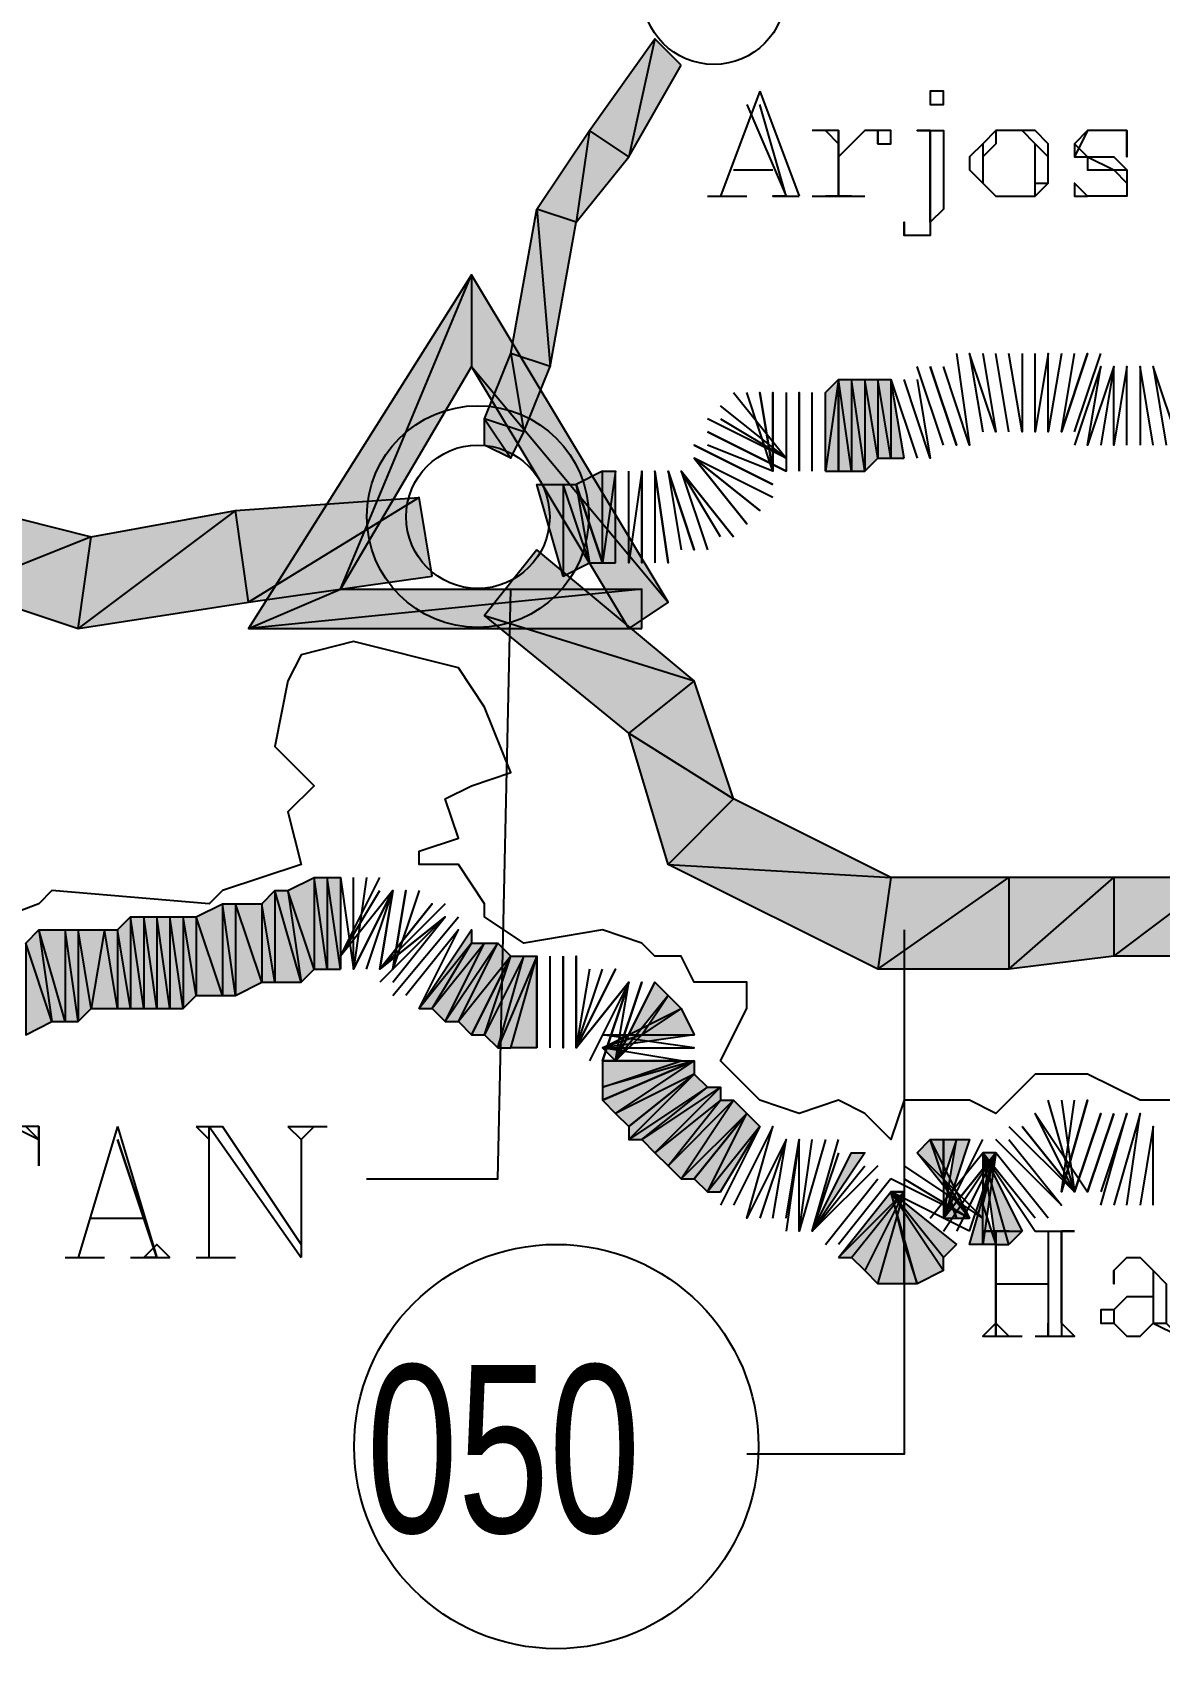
# Model space of a CAD drawing. Header units: millimetres. Extents: x 658 to 813, y 806 to 883.
# Drawn here: x 783.6734 to 783.9348, y 862.7221 to 863.0971 of the extents above; entities that cross this region are included whole.
import ezdxf

# ---------------------------------------------------------------- set-up
doc = ezdxf.new("R2010")
doc.units = ezdxf.units.MM
doc.header["$LTSCALE"] = 0.1
doc.linetypes.add('atContinuous2', pattern=[0])
for name, color, linetype in [('2_5TH KEDUA', 7, 'Continuous'), ('KLEKTOR1', 7, 'Continuous'), ('KLEKTOR2', 7, 'Continuous'), ('LINK NAS BARU', 7, 'Continuous'), ('PANTAI', 7, 'Continuous'), ('pantai1', 7, 'Continuous'), ('SYMBOL', 7, 'Continuous'), ('TEXT', 8, 'Continuous'), ('zat_Mask_solid', 7, 'Continuous')]:
    doc.layers.add(name, color=color, linetype=linetype)
doc.styles.add('Style2', font='arial.ttf', dxfattribs={"height": 0.2})

msp = doc.modelspace()

# ---------------------------------------------------------------- hatches: boundary and pattern name
at = {"layer": '2_5TH KEDUA'}
h = msp.add_hatch(color=7, dxfattribs=at)
h.paths.add_polyline_path([(783.72352, 862.95875), (783.7448, 862.96787), (783.7752, 863.04083)])
h.paths.add_polyline_path([(783.7448, 862.96787), (783.7752, 863.04083), (783.7752, 863.01955)], flags=17)
h = msp.add_hatch(color=7, dxfattribs=at)
h.paths.add_polyline_path([(783.81472, 862.95875), (783.81472, 862.96787), (783.72352, 862.95875)], flags=17)
h.paths.add_polyline_path([(783.81472, 862.96787), (783.72352, 862.95875), (783.7448, 862.96787)], flags=17)
at = {"layer": 'KLEKTOR1'}
h = msp.add_hatch(color=7, dxfattribs=at)
h.paths.add_polyline_path([(783.86032, 862.99523), (783.86032, 863.01651), (783.85728, 862.99523)], flags=17)
h.paths.add_polyline_path([(783.86032, 863.01651), (783.85728, 862.99523), (783.85728, 863.01347)], flags=17)
h = msp.add_hatch(color=7, dxfattribs=at)
h.paths.add_polyline_path([(783.86336, 863.01651), (783.86336, 862.99523), (783.86032, 863.01651)], flags=17)
h.paths.add_polyline_path([(783.86336, 862.99523), (783.86032, 863.01651), (783.86032, 862.99523)], flags=17)
h = msp.add_hatch(color=7, dxfattribs=at)
h.paths.add_polyline_path([(783.8664, 863.01651), (783.8664, 862.99523), (783.86336, 863.01651)], flags=17)
h.paths.add_polyline_path([(783.8664, 862.99523), (783.86336, 863.01651), (783.86336, 862.99523)], flags=17)
h = msp.add_hatch(color=7, dxfattribs=at)
h.paths.add_polyline_path([(783.86944, 863.01651), (783.86944, 862.99827), (783.8664, 863.01651)], flags=17)
h.paths.add_polyline_path([(783.86944, 862.99827), (783.8664, 863.01651), (783.8664, 862.99523)])
h = msp.add_hatch(color=7, dxfattribs=at)
h.paths.add_polyline_path([(783.87248, 863.01651), (783.87248, 862.99827), (783.86944, 863.01651)], flags=17)
h.paths.add_polyline_path([(783.87248, 862.99827), (783.86944, 863.01651), (783.86944, 862.99827)], flags=17)
for points in [[(783.87552, 862.99827), (783.87248, 863.01651), (783.87248, 862.99827)], [(783.8056, 862.97395), (783.79952, 862.99219), (783.80256, 862.97395)], [(783.76304, 862.98915), (783.72352, 862.96483), (783.72048, 862.98611)], [(783.76608, 862.97091), (783.76304, 862.98915), (783.72352, 862.96483)], [(783.7904, 862.97699), (783.77824, 862.96179), (783.82688, 862.94659)], [(783.77824, 862.96179), (783.82688, 862.94659), (783.81168, 862.93443)], [(783.82688, 862.94659), (783.81168, 862.93443), (783.836, 862.91923)], [(783.81168, 862.93443), (783.836, 862.91923), (783.8208, 862.90403)], [(783.836, 862.91923), (783.8208, 862.90403), (783.87248, 862.90099)], [(783.8208, 862.90403), (783.87248, 862.90099), (783.86944, 862.8797)]]:
    msp.add_hatch(color=7, dxfattribs=at).paths.add_polyline_path(points)
h = msp.add_hatch(color=7, dxfattribs=at)
h.paths.add_polyline_path([(783.80864, 862.97395), (783.80864, 862.99523), (783.8056, 862.97395)], flags=17)
h.paths.add_polyline_path([(783.80864, 862.99523), (783.8056, 862.97395), (783.8056, 862.99523)], flags=17)
h = msp.add_hatch(color=7, dxfattribs=at)
h.paths.add_polyline_path([(783.79952, 862.99219), (783.80256, 862.97395), (783.79648, 862.99219)], flags=17)
h.paths.add_polyline_path([(783.80256, 862.97395), (783.79648, 862.99219), (783.79648, 862.97091)])
h = msp.add_hatch(color=7, dxfattribs=at)
h.paths.add_polyline_path([(783.72352, 862.96483), (783.72048, 862.98611), (783.684, 862.95875)])
h.paths.add_polyline_path([(783.72048, 862.98611), (783.684, 862.95875), (783.68704, 862.98003)], flags=17)
h = msp.add_hatch(color=7, dxfattribs=at)
h.paths.add_polyline_path([(783.87248, 862.90099), (783.86944, 862.8797), (783.89984, 862.90099)], flags=16)
h.paths.add_polyline_path([(783.86944, 862.8797), (783.89984, 862.90099), (783.89984, 862.8797)])
h = msp.add_hatch(color=7, dxfattribs=at)
h.paths.add_polyline_path([(783.89984, 862.90099), (783.89984, 862.8797), (783.92417, 862.90099)], flags=16)
h.paths.add_polyline_path([(783.89984, 862.8797), (783.92417, 862.90099), (783.92417, 862.88274)])
h = msp.add_hatch(color=7, dxfattribs=at)
h.paths.add_polyline_path([(783.92417, 862.90099), (783.92417, 862.88274), (783.94849, 862.90099)], flags=16)
h.paths.add_polyline_path([(783.92417, 862.88274), (783.94849, 862.90099), (783.95761, 862.88274)])
at = {"layer": 'KLEKTOR2'}
for points in [[(783.81776, 863.09555), (783.81168, 863.06819), (783.80256, 863.07427)], [(783.82384, 863.08947), (783.81776, 863.09555), (783.81168, 863.06819)], [(783.80256, 863.07427), (783.79952, 863.05299), (783.7904, 863.05603)], [(783.81168, 863.06819), (783.80256, 863.07427), (783.79952, 863.05299)], [(783.7904, 863.05603), (783.79344, 863.01955), (783.78432, 863.02259)], [(783.79952, 863.05299), (783.7904, 863.05603), (783.79344, 863.01955)], [(783.78432, 863.02259), (783.78736, 863.00435), (783.77824, 863.00739)], [(783.79344, 863.01955), (783.78432, 863.02259), (783.78736, 863.00435)]]:
    msp.add_hatch(color=7, dxfattribs=at).paths.add_polyline_path(points)
h = msp.add_hatch(color=7, dxfattribs=at)
h.paths.add_polyline_path([(783.78736, 863.00435), (783.77824, 863.00739), (783.78432, 862.99827)])
h.paths.add_polyline_path([(783.77824, 863.00739), (783.78432, 862.99827), (783.77824, 863.00131)], flags=17)
at = {"layer": 'pantai1'}
h = msp.add_hatch(color=7, dxfattribs=at)
h.paths.add_polyline_path([(783.74176, 862.90099), (783.74176, 862.8797), (783.73872, 862.90099)], flags=17)
h.paths.add_polyline_path([(783.74176, 862.8797), (783.73872, 862.90099), (783.73872, 862.8797)], flags=17)
for points in [[(783.7448, 862.8797), (783.74176, 862.90099), (783.7448, 862.90099)], [(783.78432, 862.88274), (783.77216, 862.86754), (783.78128, 862.88578)], [(783.7752, 862.8645), (783.78432, 862.88274), (783.77216, 862.86754)], [(783.80864, 862.85842), (783.81776, 862.87666), (783.8208, 862.87362)], [(783.81472, 862.8645), (783.8208, 862.87362), (783.82384, 862.87058)], [(783.8056, 862.86146), (783.82384, 862.87058), (783.82688, 862.8645)], [(783.81472, 862.8645), (783.8056, 862.86146), (783.80864, 862.85842)], [(783.81168, 862.84322), (783.82688, 862.85538), (783.80864, 862.84626)], [(783.85424, 862.8189), (783.86336, 862.83714), (783.8664, 862.83714)], [(783.88464, 862.83106), (783.8816, 862.84018), (783.88464, 862.84018)], [(783.88464, 862.82194), (783.88768, 862.84018), (783.89072, 862.84018)], [(783.89376, 862.82498), (783.8968, 862.83714), (783.89376, 862.83714)], [(783.88768, 862.81586), (783.88464, 862.81282), (783.87248, 862.82802)], [(783.89376, 862.82498), (783.8968, 862.81586), (783.89376, 862.81586)]]:
    msp.add_hatch(color=7, dxfattribs=at).paths.add_polyline_path(points)
h = msp.add_hatch(color=7, dxfattribs=at)
h.paths.add_polyline_path([(783.7296, 862.89795), (783.7296, 862.87666), (783.72656, 862.8949)])
h.paths.add_polyline_path([(783.7296, 862.87666), (783.72656, 862.8949), (783.72656, 862.87666)], flags=17)
h = msp.add_hatch(color=7, dxfattribs=at)
h.paths.add_polyline_path([(783.73264, 862.89795), (783.73568, 862.87666), (783.7296, 862.89795)], flags=17)
h.paths.add_polyline_path([(783.73568, 862.87666), (783.7296, 862.89795), (783.7296, 862.87666)], flags=17)
h = msp.add_hatch(color=7, dxfattribs=at)
h.paths.add_polyline_path([(783.71744, 862.8949), (783.71744, 862.87362), (783.71136, 862.89186)])
h.paths.add_polyline_path([(783.71744, 862.87362), (783.71136, 862.89186), (783.71136, 862.87362)], flags=17)
h = msp.add_hatch(color=7, dxfattribs=at)
h.paths.add_polyline_path([(783.72048, 862.8949), (783.72048, 862.87362), (783.71744, 862.8949)], flags=17)
h.paths.add_polyline_path([(783.72048, 862.87362), (783.71744, 862.8949), (783.71744, 862.87362)], flags=17)
h = msp.add_hatch(color=7, dxfattribs=at)
h.paths.add_polyline_path([(783.72656, 862.8949), (783.72656, 862.87666), (783.72048, 862.8949)], flags=17)
h.paths.add_polyline_path([(783.72656, 862.87666), (783.72048, 862.8949), (783.72048, 862.87362)])
h = msp.add_hatch(color=7, dxfattribs=at)
h.paths.add_polyline_path([(783.69616, 862.89186), (783.69616, 862.87058), (783.69312, 862.88882)])
h.paths.add_polyline_path([(783.69616, 862.87058), (783.69312, 862.88882), (783.69312, 862.87058)], flags=17)
h = msp.add_hatch(color=7, dxfattribs=at)
h.paths.add_polyline_path([(783.6992, 862.89186), (783.6992, 862.87058), (783.69616, 862.89186)], flags=17)
h.paths.add_polyline_path([(783.6992, 862.87058), (783.69616, 862.89186), (783.69616, 862.87058)], flags=17)
h = msp.add_hatch(color=7, dxfattribs=at)
h.paths.add_polyline_path([(783.70224, 862.89186), (783.70224, 862.87058), (783.6992, 862.89186)], flags=17)
h.paths.add_polyline_path([(783.70224, 862.87058), (783.6992, 862.89186), (783.6992, 862.87058)], flags=17)
h = msp.add_hatch(color=7, dxfattribs=at)
h.paths.add_polyline_path([(783.70528, 862.89186), (783.70528, 862.87058), (783.70224, 862.89186)], flags=17)
h.paths.add_polyline_path([(783.70528, 862.87058), (783.70224, 862.89186), (783.70224, 862.87058)], flags=17)
h = msp.add_hatch(color=7, dxfattribs=at)
h.paths.add_polyline_path([(783.70832, 862.89186), (783.70832, 862.87058), (783.70528, 862.89186)], flags=17)
h.paths.add_polyline_path([(783.70832, 862.87058), (783.70528, 862.89186), (783.70528, 862.87058)], flags=17)
h = msp.add_hatch(color=7, dxfattribs=at)
h.paths.add_polyline_path([(783.71136, 862.89186), (783.71136, 862.87362), (783.70832, 862.89186)], flags=17)
h.paths.add_polyline_path([(783.71136, 862.87362), (783.70832, 862.89186), (783.70832, 862.87058)])
h = msp.add_hatch(color=7, dxfattribs=at)
h.paths.add_polyline_path([(783.68096, 862.88882), (783.68096, 862.86754), (783.67488, 862.88882)], flags=17)
h.paths.add_polyline_path([(783.68096, 862.86754), (783.67488, 862.88882), (783.67792, 862.86754)], flags=17)
h = msp.add_hatch(color=7, dxfattribs=at)
h.paths.add_polyline_path([(783.684, 862.88882), (783.684, 862.86754), (783.68096, 862.88882)], flags=17)
h.paths.add_polyline_path([(783.684, 862.86754), (783.68096, 862.88882), (783.68096, 862.86754)], flags=17)
h = msp.add_hatch(color=7, dxfattribs=at)
h.paths.add_polyline_path([(783.69312, 862.88882), (783.69312, 862.87058), (783.69008, 862.88882)], flags=17)
h.paths.add_polyline_path([(783.69312, 862.87058), (783.69008, 862.88882), (783.68704, 862.87058)])
h = msp.add_hatch(color=7, dxfattribs=at)
h.paths.add_polyline_path([(783.76608, 862.87058), (783.7752, 862.88578), (783.76304, 862.87058)], flags=17)
h.paths.add_polyline_path([(783.7752, 862.88578), (783.76304, 862.87058), (783.7752, 862.88882)])
h = msp.add_hatch(color=7, dxfattribs=at)
h.paths.add_polyline_path([(783.76912, 862.86754), (783.77824, 862.88578), (783.76608, 862.87058)])
h.paths.add_polyline_path([(783.77824, 862.88578), (783.76608, 862.87058), (783.7752, 862.88578)], flags=17)
h = msp.add_hatch(color=7, dxfattribs=at)
h.paths.add_polyline_path([(783.77216, 862.86754), (783.78128, 862.88578), (783.76912, 862.86754)], flags=17)
h.paths.add_polyline_path([(783.78128, 862.88578), (783.76912, 862.86754), (783.77824, 862.88578)], flags=17)
h = msp.add_hatch(color=7, dxfattribs=at)
h.paths.add_polyline_path([(783.78128, 862.86146), (783.78736, 862.88274), (783.77824, 862.8645)])
h.paths.add_polyline_path([(783.78736, 862.88274), (783.77824, 862.8645), (783.78432, 862.88274)], flags=17)
h = msp.add_hatch(color=7, dxfattribs=at)
h.paths.add_polyline_path([(783.7904, 862.86146), (783.78432, 862.86146), (783.7904, 862.88274)], flags=0)
h.paths.add_polyline_path([(783.78432, 862.86146), (783.7904, 862.88274), (783.78128, 862.86146)], flags=17)
h.paths.add_polyline_path([(783.7904, 862.88274), (783.78128, 862.86146), (783.78736, 862.88274)], flags=17)
h = msp.add_hatch(color=7, dxfattribs=at)
h.paths.add_polyline_path([(783.82688, 862.85538), (783.80864, 862.84626), (783.82688, 862.85842)], flags=17)
h.paths.add_polyline_path([(783.80864, 862.84626), (783.82688, 862.85842), (783.8056, 862.8493)])
h = msp.add_hatch(color=7, dxfattribs=at)
h.paths.add_polyline_path([(783.8056, 862.8493), (783.82688, 862.85842), (783.8056, 862.85234)])
h.paths.add_polyline_path([(783.82688, 862.85842), (783.8056, 862.85234), (783.82384, 862.85842)], flags=17)
h.paths.add_polyline_path([(783.8056, 862.85234), (783.82384, 862.85842), (783.8056, 862.85842)], flags=16)
h = msp.add_hatch(color=7, dxfattribs=at)
h.paths.add_polyline_path([(783.81472, 862.84018), (783.82992, 862.85234), (783.81168, 862.84018)], flags=17)
h.paths.add_polyline_path([(783.82992, 862.85234), (783.81168, 862.84018), (783.82688, 862.85538)])
h.paths.add_polyline_path([(783.81168, 862.84018), (783.82688, 862.85538), (783.81168, 862.84322)], flags=17)
h = msp.add_hatch(color=7, dxfattribs=at)
h.paths.add_polyline_path([(783.83296, 862.8493), (783.81776, 862.83714), (783.83296, 862.85234)], flags=17)
h.paths.add_polyline_path([(783.81776, 862.83714), (783.83296, 862.85234), (783.81472, 862.84018)])
h.paths.add_polyline_path([(783.83296, 862.85234), (783.81472, 862.84018), (783.82992, 862.85234)], flags=17)
h = msp.add_hatch(color=7, dxfattribs=at)
h.paths.add_polyline_path([(783.82384, 862.83106), (783.836, 862.8493), (783.8208, 862.8341)])
h.paths.add_polyline_path([(783.836, 862.8493), (783.8208, 862.8341), (783.83296, 862.8493)], flags=17)
h = msp.add_hatch(color=7, dxfattribs=at)
h.paths.add_polyline_path([(783.82688, 862.83106), (783.83904, 862.84626), (783.82384, 862.83106)], flags=17)
h.paths.add_polyline_path([(783.83904, 862.84626), (783.82384, 862.83106), (783.836, 862.8493)])
h = msp.add_hatch(color=7, dxfattribs=at)
h.paths.add_polyline_path([(783.83296, 862.82802), (783.84208, 862.84322), (783.82992, 862.82802)], flags=17)
h.paths.add_polyline_path([(783.84208, 862.84322), (783.82992, 862.82802), (783.83904, 862.84626)])
h = msp.add_hatch(color=7, dxfattribs=at)
h.paths.add_polyline_path([(783.90288, 862.8189), (783.89984, 862.81586), (783.89376, 862.83714)])
h.paths.add_polyline_path([(783.89984, 862.81586), (783.89376, 862.83714), (783.8968, 862.81586)], flags=17)
h = msp.add_hatch(color=7, dxfattribs=at)
h.paths.add_polyline_path([(783.86336, 862.81282), (783.87552, 862.82802), (783.86032, 862.81282)], flags=17)
h.paths.add_polyline_path([(783.87552, 862.82802), (783.86032, 862.81282), (783.87248, 862.82802)], flags=17)
h = msp.add_hatch(color=7, dxfattribs=at)
h.paths.add_polyline_path([(783.87552, 862.80674), (783.86944, 862.80674), (783.87552, 862.82802)], flags=17)
h.paths.add_polyline_path([(783.86944, 862.80674), (783.87552, 862.82802), (783.8664, 862.80978)])
h = msp.add_hatch(color=7, dxfattribs=at)
h.paths.add_polyline_path([(783.88464, 862.81282), (783.87248, 862.82802), (783.88464, 862.80978)], flags=17)
h.paths.add_polyline_path([(783.87248, 862.82802), (783.88464, 862.80978), (783.87856, 862.80674)])
at = {"layer": 'zat_Mask_solid'}
for points in [[(783.7752, 863.04083), (783.7752, 863.01955), (783.8208, 862.96483)], [(783.7752, 863.01955), (783.8208, 862.96483), (783.81168, 862.95875)], [(783.8056, 862.97395), (783.8056, 862.99523), (783.79952, 862.99219)], [(783.79648, 862.99219), (783.79648, 862.97091), (783.7904, 862.99219)], [(783.68704, 862.98003), (783.65664, 862.96787), (783.66272, 862.98611)], [(783.684, 862.95875), (783.68704, 862.98003), (783.65664, 862.96787)], [(783.73872, 862.90099), (783.73872, 862.8797), (783.73264, 862.89795)], [(783.7448, 862.8797), (783.74176, 862.90099), (783.74176, 862.8797)], [(783.73872, 862.8797), (783.73264, 862.89795), (783.73568, 862.87666)], [(783.67488, 862.88882), (783.67792, 862.86754), (783.67184, 862.88578)], [(783.67792, 862.86754), (783.67184, 862.88578), (783.67184, 862.8645)], [(783.69008, 862.88882), (783.68704, 862.87058), (783.684, 862.88882)], [(783.68704, 862.87058), (783.684, 862.88882), (783.684, 862.86754)], [(783.77824, 862.8645), (783.78432, 862.88274), (783.7752, 862.8645)], [(783.8208, 862.8341), (783.83296, 862.8493), (783.81776, 862.83714)], [(783.82992, 862.82802), (783.83904, 862.84626), (783.82688, 862.83106)], [(783.89072, 862.82194), (783.87856, 862.83714), (783.8816, 862.84018)], [(783.88464, 862.83106), (783.88464, 862.84018), (783.88768, 862.84018)], [(783.89376, 862.81586), (783.89072, 862.81586), (783.8968, 862.83714)], [(783.88464, 862.83106), (783.88464, 862.82194), (783.88768, 862.82194)], [(783.88464, 862.83106), (783.88768, 862.82194), (783.89072, 862.82194)], [(783.87552, 862.82802), (783.8664, 862.80978), (783.86336, 862.81282)], [(783.87552, 862.81586), (783.87552, 862.82802), (783.87248, 862.82802)], [(783.87552, 862.81586), (783.87856, 862.80674), (783.87552, 862.80674)]]:
    msp.add_hatch(color=7, dxfattribs=at).paths.add_polyline_path(points)

# ---------------------------------------------------------------- linework, layer by layer
at = {"layer": '2_5TH KEDUA', "color": 7}
for points in [[(783.72352, 862.95875), (783.7448, 862.96787), (783.7752, 863.04083), (783.72352, 862.95875)], [(783.7448, 862.96787), (783.7752, 863.04083), (783.7752, 863.01955), (783.7448, 862.96787)], [(783.7752, 863.04083), (783.7752, 863.01955), (783.8208, 862.96483), (783.7752, 863.04083)], [(783.7752, 863.01955), (783.8208, 862.96483), (783.81168, 862.95875), (783.7752, 863.01955)], [(783.81472, 862.95875), (783.81472, 862.96787), (783.72352, 862.95875), (783.81472, 862.95875)], [(783.81472, 862.96787), (783.72352, 862.95875), (783.7448, 862.96787), (783.81472, 862.96787)]]:
    msp.add_lwpolyline(points, dxfattribs=at)
at = {"layer": 'KLEKTOR1', "color": 7, "linetype": 'atContinuous2'}
for p, q in [((783.86032, 863.01651), (783.85728, 862.99523)), ((783.86032, 863.01651), (783.85728, 862.99523)), ((783.85728, 863.01347), (783.86032, 863.01651)), ((783.85728, 862.99523), (783.85728, 863.01347)), ((783.86032, 862.99523), (783.86032, 863.01651)), ((783.85728, 862.99523), (783.86032, 862.99523))]:
    msp.add_line(p, q, dxfattribs=at)
at = {"layer": 'KLEKTOR1', "color": 7}
for points in [[(783.88768, 863.02259), (783.89072, 863.00131), (783.88464, 863.01955)], [(783.89376, 863.02259), (783.8968, 863.00435), (783.89072, 863.02259), (783.89376, 863.00435)], [(783.89984, 863.00435), (783.8968, 863.02259)], [(783.90288, 863.02259), (783.90288, 863.00435), (783.89984, 863.02259)], [(783.91201, 863.02259), (783.90896, 863.00435), (783.90896, 863.02259), (783.90592, 863.00435), (783.90592, 863.02259)], [(783.91201, 863.00435), (783.91809, 863.02259), (783.91201, 863.00435), (783.91505, 863.02259)], [(783.91505, 863.00435), (783.92113, 863.02259)], [(783.88464, 863.00131), (783.87856, 863.01955)], [(783.8816, 863.01955), (783.88768, 863.00131), (783.8816, 863.01955)], [(783.92417, 863.01955), (783.91809, 863.00131), (783.92113, 863.01955), (783.91505, 863.00131)], [(783.92721, 863.00131), (783.92721, 863.01955), (783.92417, 863.00131), (783.92417, 863.01955), (783.92113, 863.00131)], [(783.93329, 863.00131), (783.93025, 863.01955), (783.93025, 863.00131)], [(783.93937, 863.00131), (783.93329, 863.01955), (783.93633, 863.00131)], [(783.836, 863.01347), (783.84816, 862.99827), (783.83296, 863.01043)], [(783.84512, 862.99523), (783.84512, 863.01347), (783.84512, 862.99523), (783.84208, 863.01347), (783.84512, 862.99523), (783.83904, 863.01347)], [(783.84816, 863.01347), (783.84816, 862.99523)], [(783.8512, 862.99523), (783.8512, 863.01347), (783.8512, 862.99523)], [(783.85424, 862.99523), (783.85424, 863.01347)], [(783.86336, 863.01651), (783.86336, 862.99523), (783.86032, 863.01651), (783.86336, 863.01651)], [(783.86336, 862.99523), (783.86032, 863.01651), (783.86032, 862.99523), (783.86336, 862.99523)], [(783.8664, 863.01651), (783.8664, 862.99523), (783.86336, 863.01651), (783.8664, 863.01651)], [(783.8664, 862.99523), (783.86336, 863.01651), (783.86336, 862.99523), (783.8664, 862.99523)], [(783.86944, 863.01651), (783.86944, 862.99827), (783.8664, 863.01651), (783.86944, 863.01651)], [(783.86944, 862.99827), (783.8664, 863.01651), (783.8664, 862.99523), (783.86944, 862.99827)], [(783.87248, 863.01651), (783.87248, 862.99827), (783.86944, 863.01651), (783.87248, 863.01651)], [(783.87248, 862.99827), (783.86944, 863.01651), (783.86944, 862.99827), (783.87248, 862.99827)], [(783.87248, 863.01651), (783.87856, 862.99827)], [(783.87552, 862.99827), (783.87248, 863.01651), (783.87248, 862.99827), (783.87552, 862.99827)], [(783.87856, 863.01651), (783.8816, 862.99827), (783.87552, 863.01651)], [(783.83296, 863.00739), (783.84816, 862.99827), (783.82992, 863.00739)], [(783.82992, 863.00435), (783.84816, 862.99523), (783.82992, 863.00435)], [(783.84512, 862.99219), (783.82688, 863.00131), (783.84512, 862.99219)], [(783.84512, 862.99523), (783.82992, 863.00131)], [(783.8056, 862.97395), (783.8056, 862.99523), (783.79952, 862.99219), (783.8056, 862.97395)], [(783.80864, 862.97395), (783.80864, 862.99523), (783.8056, 862.97395), (783.80864, 862.97395)], [(783.80864, 862.99523), (783.8056, 862.97395), (783.8056, 862.99523), (783.80864, 862.99523)], [(783.80864, 862.97395), (783.80864, 862.99523)], [(783.81472, 862.99523), (783.81472, 862.97395), (783.81472, 862.99523), (783.81168, 862.97395), (783.81168, 862.99523)], [(783.81776, 862.99523), (783.8208, 862.97395), (783.81776, 862.99523), (783.81776, 862.97395)], [(783.8208, 862.99523), (783.82688, 862.97699), (783.8208, 862.99523), (783.82384, 862.97699)], [(783.836, 862.98003), (783.82384, 862.99523), (783.836, 862.98003)], [(783.83296, 862.98003), (783.82384, 862.99523), (783.82992, 862.97699)], [(783.84512, 862.98915), (783.82688, 862.99827), (783.84208, 862.98611), (783.82688, 862.99827), (783.83904, 862.98307), (783.82688, 862.99827)], [(783.79648, 862.99219), (783.79648, 862.97091), (783.7904, 862.99219), (783.79648, 862.99219)], [(783.79952, 862.99219), (783.80256, 862.97395), (783.79648, 862.99219), (783.79952, 862.99219)], [(783.80256, 862.97395), (783.79648, 862.99219), (783.79648, 862.97091), (783.80256, 862.97395)], [(783.8056, 862.97395), (783.79952, 862.99219), (783.80256, 862.97395), (783.8056, 862.97395)], [(783.76304, 862.98915), (783.72352, 862.96483), (783.72048, 862.98611), (783.76304, 862.98915)], [(783.76608, 862.97091), (783.76304, 862.98915), (783.72352, 862.96483), (783.76608, 862.97091)], [(783.68704, 862.98003), (783.65664, 862.96787), (783.66272, 862.98611), (783.68704, 862.98003)], [(783.72352, 862.96483), (783.72048, 862.98611), (783.684, 862.95875), (783.72352, 862.96483)], [(783.72048, 862.98611), (783.684, 862.95875), (783.68704, 862.98003), (783.72048, 862.98611)], [(783.684, 862.95875), (783.68704, 862.98003), (783.65664, 862.96787), (783.684, 862.95875)], [(783.7904, 862.97699), (783.77824, 862.96179), (783.82688, 862.94659), (783.7904, 862.97699)], [(783.77824, 862.96179), (783.82688, 862.94659), (783.81168, 862.93443), (783.77824, 862.96179)], [(783.82688, 862.94659), (783.81168, 862.93443), (783.836, 862.91923), (783.82688, 862.94659)], [(783.81168, 862.93443), (783.836, 862.91923), (783.8208, 862.90403), (783.81168, 862.93443)], [(783.836, 862.91923), (783.8208, 862.90403), (783.87248, 862.90099), (783.836, 862.91923)], [(783.8208, 862.90403), (783.87248, 862.90099), (783.86944, 862.8797), (783.8208, 862.90403)], [(783.87248, 862.90099), (783.86944, 862.8797), (783.89984, 862.90099), (783.87248, 862.90099)], [(783.86944, 862.8797), (783.89984, 862.90099), (783.89984, 862.8797), (783.86944, 862.8797)], [(783.89984, 862.90099), (783.89984, 862.8797), (783.92417, 862.90099), (783.89984, 862.90099)], [(783.89984, 862.8797), (783.92417, 862.90099), (783.92417, 862.88274), (783.89984, 862.8797)], [(783.92417, 862.90099), (783.92417, 862.88274), (783.94849, 862.90099), (783.92417, 862.90099)], [(783.92417, 862.88274), (783.94849, 862.90099), (783.95761, 862.88274), (783.92417, 862.88274)]]:
    msp.add_lwpolyline(points, dxfattribs=at)
at = {"layer": 'KLEKTOR2', "color": 7}
for points in [[(783.81776, 863.09555), (783.81168, 863.06819), (783.80256, 863.07427), (783.81776, 863.09555)], [(783.82384, 863.08947), (783.81776, 863.09555), (783.81168, 863.06819), (783.82384, 863.08947)], [(783.80256, 863.07427), (783.79952, 863.05299), (783.7904, 863.05603), (783.80256, 863.07427)], [(783.81168, 863.06819), (783.80256, 863.07427), (783.79952, 863.05299), (783.81168, 863.06819)], [(783.7904, 863.05603), (783.79344, 863.01955), (783.78432, 863.02259), (783.7904, 863.05603)], [(783.79952, 863.05299), (783.7904, 863.05603), (783.79344, 863.01955), (783.79952, 863.05299)], [(783.78432, 863.02259), (783.78736, 863.00435), (783.77824, 863.00739), (783.78432, 863.02259)], [(783.79344, 863.01955), (783.78432, 863.02259), (783.78736, 863.00435), (783.79344, 863.01955)], [(783.78736, 863.00435), (783.77824, 863.00739), (783.78432, 862.99827), (783.78736, 863.00435)], [(783.77824, 863.00739), (783.78432, 862.99827), (783.77824, 863.00131), (783.77824, 863.00739)]]:
    msp.add_lwpolyline(points, dxfattribs=at)
at = {"layer": 'LINK NAS BARU', "color": 7}
msp.add_lwpolyline([(783.87552, 862.88882), (783.87552, 862.76722), (783.83904, 862.76722)], dxfattribs=at)
at = {"layer": 'LINK NAS BARU', "color": 7, "linetype": 'atContinuous2'}
msp.add_circle((783.79489, 862.76896), 0.0469, dxfattribs=at)
at = {"layer": 'PANTAI', "color": 7}
msp.add_lwpolyline([(783.93937, 862.8493), (783.93025, 862.8493), (783.91809, 862.85538), (783.90592, 862.85538), (783.8968, 862.84626), (783.89072, 862.8493), (783.88464, 862.8493), (783.87552, 862.8493), (783.87248, 862.84018), (783.8664, 862.84626), (783.86032, 862.8493), (783.8512, 862.84626), (783.84208, 862.8493), (783.83296, 862.85842), (783.83904, 862.87058), (783.83904, 862.87666), (783.82688, 862.87666), (783.82384, 862.88274), (783.81776, 862.88274), (783.81472, 862.88578), (783.8056, 862.88882), (783.78736, 862.88578), (783.77824, 862.89186), (783.77824, 862.8949), (783.77216, 862.90403), (783.76304, 862.90403), (783.76304, 862.90707), (783.77216, 862.91011), (783.76912, 862.91923), (783.7752, 862.92227), (783.78432, 862.92531), (783.77824, 862.94051), (783.77216, 862.94963), (783.74784, 862.95571), (783.73568, 862.95267), (783.73264, 862.94659), (783.7296, 862.93139), (783.73872, 862.92227), (783.73264, 862.91619), (783.73568, 862.90403), (783.71744, 862.89795), (783.7144, 862.8949), (783.67792, 862.89795), (783.67488, 862.8949), (783.65056, 862.88578)], dxfattribs=at)
at = {"layer": 'pantai1', "color": 7, "linetype": 'atContinuous2'}
for p, q in [((783.89984, 862.81586), (783.89376, 862.83714)), ((783.89376, 862.83714), (783.90288, 862.8189)), ((783.89984, 862.81586), (783.89376, 862.83714)), ((783.89376, 862.83714), (783.8968, 862.81586)), ((783.87552, 862.82802), (783.86032, 862.81282)), ((783.87552, 862.82802), (783.86032, 862.81282)), ((783.86032, 862.81282), (783.87248, 862.82802)), ((783.86336, 862.81282), (783.87552, 862.82802)), ((783.87248, 862.82802), (783.87552, 862.82802)), ((783.90288, 862.8189), (783.89984, 862.81586)), ((783.8968, 862.81586), (783.89984, 862.81586)), ((783.86032, 862.81282), (783.86336, 862.81282))]:
    msp.add_line(p, q, dxfattribs=at)
at = {"layer": 'pantai1', "color": 7}
for points in [[(783.73872, 862.90099), (783.73872, 862.8797), (783.73264, 862.89795), (783.73872, 862.90099)], [(783.74176, 862.90099), (783.74176, 862.8797), (783.73872, 862.90099), (783.74176, 862.90099)], [(783.74176, 862.8797), (783.73872, 862.90099), (783.73872, 862.8797), (783.74176, 862.8797)], [(783.7448, 862.8797), (783.74176, 862.90099), (783.7448, 862.90099), (783.7448, 862.8797)], [(783.7448, 862.8797), (783.74176, 862.90099), (783.74176, 862.8797), (783.7448, 862.8797)], [(783.7448, 862.88274), (783.75392, 862.90099)], [(783.7448, 862.90099), (783.74784, 862.8797)], [(783.75088, 862.90099), (783.74784, 862.8797), (783.74784, 862.90099)], [(783.7296, 862.89795), (783.7296, 862.87666), (783.72656, 862.8949), (783.7296, 862.89795)], [(783.73264, 862.89795), (783.73568, 862.87666), (783.7296, 862.89795), (783.73264, 862.89795)], [(783.73568, 862.87666), (783.7296, 862.89795), (783.7296, 862.87666), (783.73568, 862.87666)], [(783.73872, 862.8797), (783.73264, 862.89795), (783.73568, 862.87666), (783.73872, 862.8797)], [(783.75088, 862.8797), (783.75696, 862.89795), (783.74784, 862.8797), (783.75696, 862.89795), (783.7448, 862.88274), (783.75392, 862.89795)], [(783.75696, 862.89795), (783.75392, 862.8797), (783.75696, 862.89795), (783.75392, 862.8797)], [(783.76304, 862.89795), (783.75696, 862.8797), (783.76, 862.89795), (783.75696, 862.8797)], [(783.71744, 862.8949), (783.71744, 862.87362), (783.71136, 862.89186), (783.71744, 862.8949)], [(783.72048, 862.8949), (783.72048, 862.87362), (783.71744, 862.8949), (783.72048, 862.8949)], [(783.72048, 862.87362), (783.71744, 862.8949), (783.71744, 862.87362), (783.72048, 862.87362)], [(783.72656, 862.8949), (783.72656, 862.87666), (783.72048, 862.8949), (783.72656, 862.8949)], [(783.72656, 862.87666), (783.72048, 862.8949), (783.72048, 862.87362), (783.72656, 862.87666)], [(783.7296, 862.87666), (783.72656, 862.8949), (783.72656, 862.87666), (783.7296, 862.87666)], [(783.76912, 862.8949), (783.75392, 862.8797), (783.76608, 862.8949), (783.75392, 862.8797)], [(783.69616, 862.89186), (783.69616, 862.87058), (783.69312, 862.88882), (783.69616, 862.89186)], [(783.6992, 862.89186), (783.6992, 862.87058), (783.69616, 862.89186), (783.6992, 862.89186)], [(783.6992, 862.87058), (783.69616, 862.89186), (783.69616, 862.87058), (783.6992, 862.87058)], [(783.70224, 862.89186), (783.70224, 862.87058), (783.6992, 862.89186), (783.70224, 862.89186)], [(783.70224, 862.87058), (783.6992, 862.89186), (783.6992, 862.87058), (783.70224, 862.87058)], [(783.70528, 862.89186), (783.70528, 862.87058), (783.70224, 862.89186), (783.70528, 862.89186)], [(783.70528, 862.87058), (783.70224, 862.89186), (783.70224, 862.87058), (783.70528, 862.87058)], [(783.70832, 862.89186), (783.70832, 862.87058), (783.70528, 862.89186), (783.70832, 862.89186)], [(783.70832, 862.87058), (783.70528, 862.89186), (783.70528, 862.87058), (783.70832, 862.87058)], [(783.71136, 862.89186), (783.71136, 862.87362), (783.70832, 862.89186), (783.71136, 862.89186)], [(783.71136, 862.87362), (783.70832, 862.89186), (783.70832, 862.87058), (783.71136, 862.87362)], [(783.71744, 862.87362), (783.71136, 862.89186), (783.71136, 862.87362), (783.71744, 862.87362)], [(783.75696, 862.87666), (783.76912, 862.89186), (783.75392, 862.87666)], [(783.76912, 862.89186), (783.75392, 862.8797), (783.76912, 862.89186)], [(783.75696, 862.87362), (783.77216, 862.89186)], [(783.67488, 862.88882), (783.67792, 862.86754), (783.67184, 862.88578), (783.67488, 862.88882)], [(783.67792, 862.86754), (783.67184, 862.88578), (783.67184, 862.8645), (783.67792, 862.86754)], [(783.68096, 862.88882), (783.68096, 862.86754), (783.67488, 862.88882), (783.68096, 862.88882)], [(783.68096, 862.86754), (783.67488, 862.88882), (783.67792, 862.86754), (783.68096, 862.86754)], [(783.684, 862.88882), (783.684, 862.86754), (783.68096, 862.88882), (783.684, 862.88882)], [(783.684, 862.86754), (783.68096, 862.88882), (783.68096, 862.86754), (783.684, 862.86754)], [(783.69008, 862.88882), (783.68704, 862.87058), (783.684, 862.88882), (783.69008, 862.88882)], [(783.68704, 862.87058), (783.684, 862.88882), (783.684, 862.86754), (783.68704, 862.87058)], [(783.69312, 862.87058), (783.69008, 862.88882), (783.68704, 862.87058), (783.69312, 862.87058)], [(783.69312, 862.88882), (783.69312, 862.87058), (783.69008, 862.88882), (783.69312, 862.88882)], [(783.69616, 862.87058), (783.69312, 862.88882), (783.69312, 862.87058), (783.69616, 862.87058)], [(783.76304, 862.87058), (783.77216, 862.88882), (783.76, 862.87362)], [(783.7752, 862.88578), (783.76304, 862.87058), (783.7752, 862.88882), (783.7752, 862.88578)], [(783.76608, 862.87058), (783.7752, 862.88578), (783.76304, 862.87058), (783.76608, 862.87058)], [(783.76912, 862.86754), (783.77824, 862.88578), (783.76608, 862.87058), (783.76912, 862.86754)], [(783.77824, 862.88578), (783.76608, 862.87058), (783.7752, 862.88578), (783.77824, 862.88578)], [(783.77216, 862.86754), (783.78128, 862.88578), (783.76912, 862.86754), (783.77216, 862.86754)], [(783.78128, 862.88578), (783.76912, 862.86754), (783.77824, 862.88578), (783.78128, 862.88578)], [(783.78432, 862.88274), (783.77216, 862.86754), (783.78128, 862.88578), (783.78432, 862.88274)], [(783.7752, 862.8645), (783.78432, 862.88274), (783.77216, 862.86754), (783.7752, 862.8645)], [(783.77824, 862.8645), (783.78432, 862.88274), (783.7752, 862.8645), (783.77824, 862.8645)], [(783.78128, 862.86146), (783.78736, 862.88274), (783.77824, 862.8645), (783.78128, 862.86146)], [(783.78736, 862.88274), (783.77824, 862.8645), (783.78432, 862.88274), (783.78736, 862.88274)], [(783.78432, 862.86146), (783.7904, 862.88274), (783.78128, 862.86146), (783.78432, 862.86146)], [(783.7904, 862.88274), (783.78128, 862.86146), (783.78736, 862.88274), (783.7904, 862.88274)], [(783.7904, 862.86146), (783.78432, 862.86146), (783.7904, 862.88274), (783.7904, 862.86146)], [(783.7904, 862.86146), (783.7904, 862.88274)], [(783.79344, 862.86146), (783.79344, 862.88274)], [(783.79648, 862.88274), (783.79648, 862.86146), (783.79648, 862.88274)], [(783.80256, 862.8797), (783.79952, 862.86146), (783.79952, 862.88274), (783.79952, 862.86146)], [(783.81168, 862.87666), (783.79952, 862.86146), (783.81168, 862.87666), (783.79952, 862.86146), (783.80864, 862.8797), (783.79952, 862.86146), (783.8056, 862.8797)], [(783.81776, 862.87666), (783.80864, 862.85842), (783.81472, 862.87666), (783.80864, 862.85842), (783.81168, 862.87666), (783.8056, 862.85842), (783.81168, 862.87666), (783.80256, 862.85842)], [(783.80864, 862.85842), (783.81776, 862.87666), (783.8208, 862.87362), (783.80864, 862.85842)], [(783.81472, 862.8645), (783.8208, 862.87362), (783.82384, 862.87058), (783.81472, 862.8645)], [(783.8056, 862.86146), (783.82384, 862.87058), (783.82688, 862.8645), (783.8056, 862.86146)], [(783.8056, 862.85842), (783.82384, 862.85842), (783.8056, 862.86146), (783.82688, 862.86146), (783.8056, 862.8645), (783.82688, 862.8645)], [(783.81472, 862.8645), (783.8056, 862.86146), (783.80864, 862.85842), (783.81472, 862.8645)], [(783.80864, 862.84626), (783.82688, 862.85842), (783.8056, 862.8493), (783.80864, 862.84626)], [(783.8056, 862.8493), (783.82688, 862.85842), (783.8056, 862.85234), (783.8056, 862.8493)], [(783.82688, 862.85842), (783.8056, 862.85234), (783.82384, 862.85842), (783.82688, 862.85842)], [(783.8056, 862.85234), (783.82384, 862.85842), (783.8056, 862.85842), (783.8056, 862.85234)], [(783.82688, 862.85538), (783.80864, 862.84626), (783.82688, 862.85842), (783.82688, 862.85538)], [(783.81168, 862.84322), (783.82688, 862.85538), (783.80864, 862.84626), (783.81168, 862.84322)], [(783.82992, 862.85234), (783.81168, 862.84018), (783.82688, 862.85538), (783.82992, 862.85234)], [(783.81168, 862.84018), (783.82688, 862.85538), (783.81168, 862.84322), (783.81168, 862.84018)], [(783.81472, 862.84018), (783.82992, 862.85234), (783.81168, 862.84018), (783.81472, 862.84018)], [(783.81776, 862.83714), (783.83296, 862.85234), (783.81472, 862.84018), (783.81776, 862.83714)], [(783.83296, 862.85234), (783.81472, 862.84018), (783.82992, 862.85234), (783.83296, 862.85234)], [(783.83296, 862.8493), (783.81776, 862.83714), (783.83296, 862.85234), (783.83296, 862.8493)], [(783.8208, 862.8341), (783.83296, 862.8493), (783.81776, 862.83714), (783.8208, 862.8341)], [(783.82384, 862.83106), (783.836, 862.8493), (783.8208, 862.8341), (783.82384, 862.83106)], [(783.836, 862.8493), (783.8208, 862.8341), (783.83296, 862.8493), (783.836, 862.8493)], [(783.83904, 862.84626), (783.82384, 862.83106), (783.836, 862.8493), (783.83904, 862.84626)], [(783.91201, 862.8493), (783.91505, 862.82802), (783.90896, 862.8493)], [(783.91201, 862.82802), (783.91809, 862.8493), (783.91201, 862.82802), (783.91505, 862.8493)], [(783.82688, 862.83106), (783.83904, 862.84626), (783.82384, 862.83106), (783.82688, 862.83106)], [(783.82992, 862.82802), (783.83904, 862.84626), (783.82688, 862.83106), (783.82992, 862.82802)], [(783.84208, 862.84322), (783.82992, 862.82802), (783.83904, 862.84626), (783.84208, 862.84322)], [(783.91505, 862.82802), (783.90592, 862.84626), (783.91809, 862.82802)], [(783.91505, 862.82802), (783.92113, 862.84626), (783.91505, 862.82802)], [(783.92417, 862.84626), (783.91809, 862.82802), (783.92417, 862.84626)], [(783.92113, 862.82498), (783.92721, 862.84626), (783.92113, 862.82802)], [(783.92721, 862.82498), (783.93025, 862.84626), (783.92417, 862.82498)], [(783.83296, 862.82802), (783.84208, 862.84322), (783.82992, 862.82802), (783.83296, 862.82802)], [(783.84208, 862.84322), (783.83296, 862.82498)], [(783.84816, 862.84018), (783.83904, 862.82194), (783.84512, 862.84322), (783.836, 862.82498)], [(783.89984, 862.84322), (783.91505, 862.82802)], [(783.90288, 862.84322), (783.91505, 862.82802), (783.90288, 862.84322)], [(783.93329, 862.82498), (783.93329, 862.84322), (783.93025, 862.82498)], [(783.84512, 862.82194), (783.84816, 862.84018), (783.84208, 862.82194)], [(783.8512, 862.8189), (783.8512, 862.84018), (783.84816, 862.8189)], [(783.84816, 862.82194), (783.8512, 862.84018)], [(783.85728, 862.84018), (783.8512, 862.8189), (783.85424, 862.84018)], [(783.86032, 862.83714), (783.85424, 862.8189), (783.86032, 862.84018)], [(783.85424, 862.8189), (783.86336, 862.83714), (783.8664, 862.83714), (783.85424, 862.8189)], [(783.87856, 862.83714), (783.89376, 862.82194), (783.87552, 862.8341)], [(783.89072, 862.82194), (783.87856, 862.83714), (783.8816, 862.84018), (783.89072, 862.82194)], [(783.88464, 862.83106), (783.8816, 862.84018), (783.88464, 862.84018), (783.88464, 862.83106)], [(783.8816, 862.82194), (783.89376, 862.83714)], [(783.88464, 862.82194), (783.89376, 862.84018)], [(783.88464, 862.82194), (783.88768, 862.84018), (783.89072, 862.84018), (783.88464, 862.82194)], [(783.88464, 862.83106), (783.88464, 862.84018), (783.88768, 862.84018), (783.88464, 862.83106)], [(783.88464, 862.8189), (783.8968, 862.83714), (783.88464, 862.82194), (783.8968, 862.83714)], [(783.89072, 862.8189), (783.8968, 862.83714), (783.88768, 862.8189)], [(783.89376, 862.81586), (783.89072, 862.81586), (783.8968, 862.83714), (783.89376, 862.81586)], [(783.90592, 862.82194), (783.89376, 862.83714), (783.90592, 862.8189)], [(783.89376, 862.82498), (783.8968, 862.83714), (783.89376, 862.83714), (783.89376, 862.82498)], [(783.89984, 862.84018), (783.91201, 862.82498), (783.8968, 862.84018)], [(783.90896, 862.82194), (783.8968, 862.83714)], [(783.86944, 862.8341), (783.85424, 862.8189), (783.8664, 862.8341)], [(783.85728, 862.81586), (783.86944, 862.83106)], [(783.87248, 862.83106), (783.86032, 862.81586)], [(783.87552, 862.83106), (783.89072, 862.82194), (783.87248, 862.83106)], [(783.88464, 862.83106), (783.88464, 862.82194), (783.88768, 862.82194), (783.88464, 862.83106)], [(783.88464, 862.83106), (783.88768, 862.82194), (783.89072, 862.82194), (783.88464, 862.83106)], [(783.87552, 862.82802), (783.8664, 862.80978), (783.86336, 862.81282), (783.87552, 862.82802)], [(783.86944, 862.80674), (783.87552, 862.82802), (783.8664, 862.80978), (783.86944, 862.80674)], [(783.87552, 862.80674), (783.86944, 862.80674), (783.87552, 862.82802), (783.87552, 862.80674)], [(783.89072, 862.8189), (783.87248, 862.82802), (783.88768, 862.81586)], [(783.88768, 862.81586), (783.88464, 862.81282), (783.87248, 862.82802), (783.88768, 862.81586)], [(783.88464, 862.81282), (783.87248, 862.82802), (783.88464, 862.80978), (783.88464, 862.81282)], [(783.87248, 862.82802), (783.88464, 862.80978), (783.87856, 862.80674), (783.87248, 862.82802)], [(783.87552, 862.81586), (783.87552, 862.82802), (783.87248, 862.82802), (783.87552, 862.81586)], [(783.89376, 862.82498), (783.8968, 862.81586), (783.89376, 862.81586), (783.89376, 862.82498)], [(783.87552, 862.81586), (783.87856, 862.80674), (783.87552, 862.80674), (783.87552, 862.81586)]]:
    msp.add_lwpolyline(points, dxfattribs=at)
at = {"layer": 'SYMBOL', "color": 7, "linetype": 'atContinuous2'}
for centre, radius in [((783.83142, 863.10627), 0.01664), ((783.77668, 862.98471), 0.02572), ((783.7767, 862.98466), 0.01664)]:
    msp.add_circle(centre, radius, dxfattribs=at)
at = {"layer": 'TEXT', "color": 7}
for points in [[(783.84208, 863.08339), (783.83296, 863.05907)], [(783.84208, 863.08339), (783.8512, 863.05907)], [(783.8816, 863.08339), (783.8816, 863.08035), (783.88464, 863.08035), (783.88464, 863.08339), (783.8816, 863.08339), (783.8816, 863.08035), (783.88464, 863.08035)], [(783.83904, 863.08035), (783.84816, 863.05907), (783.84208, 863.08035)], [(783.86032, 863.05907), (783.86032, 863.07427), (783.86032, 863.05907), (783.86032, 863.07427), (783.85424, 863.07427)], [(783.86032, 863.07427), (783.85728, 863.07427), (783.86032, 863.07123)], [(783.86944, 863.07123), (783.86944, 863.07427), (783.86944, 863.07123), (783.87248, 863.07123), (783.87248, 863.07427), (783.86944, 863.07427), (783.8664, 863.07427), (783.86336, 863.07123), (783.86032, 863.06819)], [(783.8816, 863.07123), (783.8816, 863.07427), (783.87856, 863.07427), (783.88464, 863.07427), (783.88464, 863.05603), (783.8816, 863.05299), (783.8816, 863.04995), (783.87856, 863.04995), (783.87552, 863.04995), (783.87552, 863.05299), (783.87552, 863.04995), (783.87552, 863.05299)], [(783.8816, 863.05299), (783.8816, 863.05603), (783.8816, 863.07427), (783.8816, 863.05299), (783.8816, 863.04995), (783.87856, 863.04995)], [(783.89984, 863.07427), (783.8968, 863.07427), (783.89376, 863.07123), (783.89072, 863.06819), (783.89072, 863.06515), (783.89376, 863.06211), (783.8968, 863.05907), (783.89984, 863.05907), (783.90288, 863.05907), (783.90592, 863.05907), (783.90896, 863.06211), (783.90896, 863.06515), (783.90896, 863.06819), (783.90896, 863.07123), (783.90592, 863.07427), (783.90288, 863.07427), (783.89984, 863.07427)], [(783.89984, 863.07427), (783.8968, 863.07427), (783.8968, 863.07123), (783.89376, 863.06819), (783.89376, 863.06211), (783.8968, 863.05907), (783.89984, 863.05907)], [(783.90288, 863.05907), (783.90592, 863.05907), (783.90592, 863.06211), (783.90592, 863.06819), (783.90592, 863.07123), (783.90288, 863.07427)], [(783.92721, 863.07123), (783.92721, 863.07427), (783.92721, 863.06819), (783.92721, 863.07123), (783.92721, 863.07427), (783.92417, 863.07427), (783.91809, 863.07427), (783.91505, 863.07123), (783.91505, 863.06819), (783.91809, 863.06819), (783.91809, 863.06515), (783.92417, 863.06515), (783.92721, 863.06211), (783.92721, 863.05907)], [(783.91809, 863.07427), (783.91505, 863.06819)], [(783.89376, 863.07123), (783.89376, 863.06819), (783.89376, 863.06211)], [(783.90592, 863.06211), (783.90896, 863.06211), (783.90896, 863.06819), (783.90592, 863.07123)], [(783.91505, 863.07123), (783.91809, 863.06819), (783.92417, 863.06819), (783.92721, 863.06515), (783.92721, 863.06211), (783.92721, 863.05907), (783.92417, 863.05907), (783.92113, 863.05907), (783.91809, 863.05907), (783.91505, 863.06211), (783.91505, 863.05907), (783.91809, 863.05907)], [(783.91809, 863.06819), (783.92417, 863.06515), (783.92721, 863.06515)], [(783.836, 863.06515), (783.84512, 863.06515)], [(783.92721, 863.06211), (783.92721, 863.05907)], [(783.82992, 863.05907), (783.83904, 863.05907)], [(783.83296, 863.05907), (783.836, 863.05907)], [(783.84512, 863.05907), (783.8512, 863.05907)], [(783.84816, 863.05907), (783.84512, 863.05907), (783.84816, 863.05907), (783.8512, 863.05907)], [(783.85424, 863.05907), (783.8664, 863.05907)], [(783.86032, 863.05907), (783.85728, 863.05907), (783.86032, 863.05907), (783.86336, 863.05907), (783.86032, 863.05907)], [(783.75088, 862.83106), (783.78128, 862.83106), (783.78432, 862.96787)], [(783.67488, 862.8341), (783.67488, 862.84322), (783.6536, 862.84322)], [(783.6688, 862.84322), (783.67488, 862.84018), (783.67184, 862.84322), (783.67488, 862.84018)], [(783.67488, 862.84322), (783.67488, 862.8341)], [(783.69312, 862.84322), (783.684, 862.81282)], [(783.69312, 862.84322), (783.70224, 862.81282)], [(783.71136, 862.84322), (783.71744, 862.84322)], [(783.71136, 862.84322), (783.7144, 862.84018)], [(783.7144, 862.81282), (783.7144, 862.84322), (783.73568, 862.81282)], [(783.71744, 862.84322), (783.73568, 862.81586), (783.71744, 862.84322)], [(783.73264, 862.84322), (783.74176, 862.84322)], [(783.73264, 862.84322), (783.73568, 862.84018), (783.73872, 862.84322)], [(783.69312, 862.84018), (783.70224, 862.81282), (783.69312, 862.84018)], [(783.73568, 862.84018), (783.73568, 862.81282)], [(783.68704, 862.82194), (783.6992, 862.82194)], [(783.89376, 862.8189), (783.90288, 862.8189)], [(783.89376, 862.8189), (783.8968, 862.8189), (783.89376, 862.8189)], [(783.8968, 862.8189), (783.8968, 862.79458), (783.8968, 862.8189), (783.8968, 862.79762)], [(783.89984, 862.8189), (783.8968, 862.8189), (783.89984, 862.8189)], [(783.90592, 862.8189), (783.91505, 862.8189)], [(783.90896, 862.8189), (783.90896, 862.79458)], [(783.91201, 862.79762), (783.91201, 862.8189), (783.91201, 862.79458)], [(783.91505, 862.8189), (783.91201, 862.8189), (783.91505, 862.8189)], [(783.70224, 862.81282), (783.6992, 862.81282), (783.70224, 862.81586), (783.70528, 862.81282)], [(783.68096, 862.81282), (783.69008, 862.81282)], [(783.68096, 862.81282), (783.684, 862.81282), (783.68704, 862.81282)], [(783.69616, 862.81282), (783.70528, 862.81282)], [(783.71136, 862.81282), (783.72048, 862.81282)], [(783.71136, 862.81282), (783.7144, 862.81282), (783.71744, 862.81282)], [(783.92417, 862.80674), (783.92417, 862.80978), (783.92417, 862.80674), (783.92417, 862.80978), (783.92721, 862.81282), (783.93025, 862.81282), (783.93329, 862.80978), (783.93633, 862.80674), (783.93633, 862.79762), (783.93937, 862.79458)], [(783.93025, 862.81282), (783.93329, 862.80978), (783.93329, 862.80674), (783.93329, 862.79762), (783.93937, 862.79458)], [(783.93329, 862.80978), (783.93329, 862.80674), (783.93329, 862.79762), (783.93633, 862.79762)], [(783.8968, 862.80674), (783.90896, 862.80674)], [(783.93329, 862.80674), (783.93329, 862.8037), (783.92721, 862.8037), (783.92417, 862.80066), (783.92113, 862.80066), (783.92113, 862.79762), (783.92417, 862.79762), (783.92721, 862.79458), (783.93025, 862.79458), (783.93329, 862.79762)], [(783.93329, 862.8037), (783.92721, 862.8037), (783.92417, 862.80066), (783.92417, 862.79762), (783.92721, 862.79458)], [(783.92417, 862.80066), (783.92417, 862.79762)], [(783.8968, 862.79762), (783.89376, 862.79458), (783.8968, 862.79762), (783.89984, 862.79458), (783.8968, 862.79762)], [(783.90896, 862.79762), (783.90896, 862.79458), (783.90896, 862.79762)], [(783.91201, 862.79762), (783.91505, 862.79458), (783.91201, 862.79762)], [(783.89376, 862.79458), (783.90288, 862.79458)], [(783.90592, 862.79458), (783.91505, 862.79458)]]:
    msp.add_lwpolyline(points, dxfattribs=at)

# ---------------------------------------------------------------- texts
at = {"layer": 'LINK NAS BARU', "color": 7, "style": 'Style2', "width": 0.7}
msp.add_text('050', height=0.038913, rotation=0.0006, dxfattribs=at).set_placement((783.75088, 862.74898))

doc.saveas('drawing.dxf')
